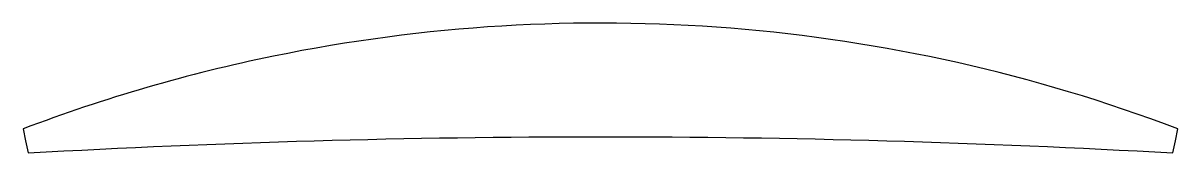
# Model space of a CAD drawing. Header units: millimetres. Extents: x 0.2 to 35.8, y 0 to 4.
import ezdxf

# ---------------------------------------------------------------- set-up
doc = ezdxf.new("R2010")
doc.units = ezdxf.units.MM

msp = doc.modelspace()

# ---------------------------------------------------------------- linework, layer by layer
msp.add_lwpolyline([(35.595, 0.001), (35.674, 0.371), (35.753, 0.742, 0.142294), (7.948, 2.979), (7.948, 2.979, 0.040161), (0.247, 0.742), (0.326, 0.371), (0.405, 0.001, -0.028383), (35.595, 0.001)], format="xyb", close=True)

doc.saveas('drawing.dxf')
